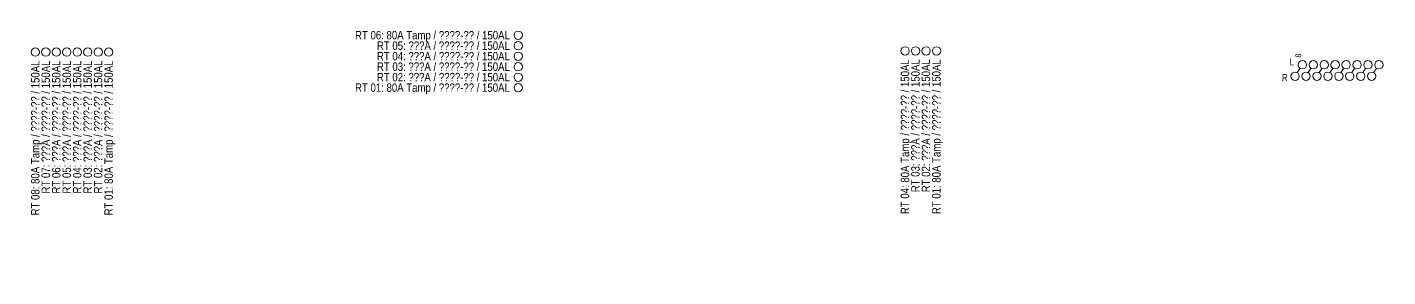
# Model space of a CAD drawing. Extents: x -24 to 1655, y -25 to 61.
# Drawn here: x 393.9 to 556.3, y 25.2 to 55 of the extents above; entities that cross this region are included whole.
import ezdxf
from ezdxf.enums import TextEntityAlignment as Align

# ---------------------------------------------------------------- set-up
doc = ezdxf.new("R2010")
doc.units = 0
doc.header["$MEASUREMENT"] = 0
doc.linetypes.add('DASHED', pattern=[0.75, 0.5, -0.25])
for name, color, linetype, lineweight in [('Aansluiting LS K01', 120, 'DASHED', 0), ('Aansluiting LS K02', 52, 'DASHED', 0), ('Aansluiting LS K03', 5, 'DASHED', 0), ('Aansluiting LS K06', 30, 'DASHED', 0), ('Aansluiting LS K07', 252, 'DASHED', 0), ('Aansluiting LS K08', 244, 'DASHED', 0), ('AANSLUITKAST', 7, 'Continuous', 0)]:
    doc.layers.add(name, color=color, linetype=linetype, lineweight=lineweight)
doc.layers.add('Aansluiting LS K04', color=7, linetype='DASHED', lineweight=0, true_color=0x00f000)
doc.layers.add('Aansluiting LS K05', color=7, linetype='DASHED', lineweight=0, true_color=0xeb00eb)
doc.layers.add('PREVIEW_DESTINATION', color=7, linetype='Continuous')
doc.styles.add('TECHBASE_ARIAL_NOVA_LIGHT', font='ArialNova-Light.ttf')

# ---------------------------------------------------------------- blocks, each defined once
blk = doc.blocks.new('TB_RT 1-8 LS__40955691265E_F9EFD97A_ANL1_RT_BACK1')
at = {"linetype": 'DASHED'}
blk.add_wipeout([(-24.77, 6.05), (2.92, 6.05), (2.92, -4.82), (-24.77, -4.82)], dxfattribs=at)
at = {"layer": 'Aansluiting LS K01', "linetype": 'Continuous'}
blk.add_circle((2.01, -3.67), 0.5, dxfattribs=at)
at = {"layer": 'Aansluiting LS K02', "linetype": 'Continuous'}
blk.add_circle((2.01, -2.42), 0.5, dxfattribs=at)
at = {"layer": 'Aansluiting LS K03', "linetype": 'Continuous'}
blk.add_circle((2.01, -1.17), 0.5, dxfattribs=at)
at = {"layer": 'Aansluiting LS K04', "linetype": 'Continuous'}
blk.add_circle((2.01, 0.08), 0.5, dxfattribs=at)
at = {"layer": 'Aansluiting LS K05', "linetype": 'Continuous'}
blk.add_circle((2.01, 1.33), 0.5, dxfattribs=at)
at = {"layer": 'Aansluiting LS K06', "linetype": 'Continuous'}
blk.add_circle((2.01, 2.58), 0.5, dxfattribs=at)
at = {"layer": 'Aansluiting LS K07', "linetype": 'Continuous'}
blk.add_circle((2.01, 3.83), 0.5, dxfattribs=at)
at = {"layer": 'Aansluiting LS K08', "linetype": 'Continuous'}
blk.add_circle((2.01, 5.08), 0.5, dxfattribs=at)
at = {"layer": 'Aansluiting LS K01', "style": 'TECHBASE_ARIAL_NOVA_LIGHT'}
blk.add_attdef('RT_01:', text='', height=1, dxfattribs=at).set_placement((1.01, -4.16), align=Align.RIGHT)
at = {"layer": 'Aansluiting LS K02', "style": 'TECHBASE_ARIAL_NOVA_LIGHT'}
blk.add_attdef('RT_02:', text='', height=1, dxfattribs=at).set_placement((1.01, -2.91), align=Align.RIGHT)
at = {"layer": 'Aansluiting LS K03', "style": 'TECHBASE_ARIAL_NOVA_LIGHT'}
blk.add_attdef('RT_03:', text='', height=1, dxfattribs=at).set_placement((1.01, -1.66), align=Align.RIGHT)
at = {"layer": 'Aansluiting LS K04', "style": 'TECHBASE_ARIAL_NOVA_LIGHT'}
blk.add_attdef('RT_04:', text='', height=1, dxfattribs=at).set_placement((1.01, -0.41), align=Align.RIGHT)
at = {"layer": 'Aansluiting LS K05', "style": 'TECHBASE_ARIAL_NOVA_LIGHT'}
blk.add_attdef('RT_05:', text='', height=1, dxfattribs=at).set_placement((1.01, 0.84), align=Align.RIGHT)
at = {"layer": 'Aansluiting LS K06', "style": 'TECHBASE_ARIAL_NOVA_LIGHT'}
blk.add_attdef('RT_06:', text='', height=1, dxfattribs=at).set_placement((1.01, 2.09), align=Align.RIGHT)
at = {"layer": 'Aansluiting LS K07', "style": 'TECHBASE_ARIAL_NOVA_LIGHT'}
blk.add_attdef('RT_07:', text='', height=1, dxfattribs=at).set_placement((1.01, 3.34), align=Align.RIGHT)
at = {"layer": 'Aansluiting LS K08', "style": 'TECHBASE_ARIAL_NOVA_LIGHT'}
blk.add_attdef('RT_08:', text='', height=1, dxfattribs=at).set_placement((1.01, 4.59), align=Align.RIGHT)
blk = doc.blocks.new('TB_RT 1-6 LS__40955691265E_C92ADE7D_ANL1_RT_BACK1')
at = {"linetype": 'DASHED'}
blk.add_wipeout([(-24.25, 4.98), (3.44, 4.98), (3.44, -3.39), (-24.25, -3.39)], dxfattribs=at)
at = {"layer": 'Aansluiting LS K01', "linetype": 'Continuous'}
blk.add_circle((2.53, -2.23), 0.5, dxfattribs=at)
at = {"layer": 'Aansluiting LS K02', "linetype": 'Continuous'}
blk.add_circle((2.53, -0.98), 0.5, dxfattribs=at)
at = {"layer": 'Aansluiting LS K03', "linetype": 'Continuous'}
blk.add_circle((2.53, 0.27), 0.5, dxfattribs=at)
at = {"layer": 'Aansluiting LS K04', "linetype": 'Continuous'}
blk.add_circle((2.53, 1.52), 0.5, dxfattribs=at)
at = {"layer": 'Aansluiting LS K05', "linetype": 'Continuous'}
blk.add_circle((2.53, 2.77), 0.5, dxfattribs=at)
at = {"layer": 'Aansluiting LS K06', "linetype": 'Continuous'}
blk.add_circle((2.53, 4.02), 0.5, dxfattribs=at)
at = {"layer": 'Aansluiting LS K01', "style": 'TECHBASE_ARIAL_NOVA_LIGHT'}
blk.add_attdef('RT_01:', text='', height=1, dxfattribs=at).set_placement((1.53, -2.72), align=Align.RIGHT)
at = {"layer": 'Aansluiting LS K02', "style": 'TECHBASE_ARIAL_NOVA_LIGHT'}
blk.add_attdef('RT_02:', text='', height=1, dxfattribs=at).set_placement((1.53, -1.47), align=Align.RIGHT)
at = {"layer": 'Aansluiting LS K03', "style": 'TECHBASE_ARIAL_NOVA_LIGHT'}
blk.add_attdef('RT_03:', text='', height=1, dxfattribs=at).set_placement((1.53, -0.22), align=Align.RIGHT)
at = {"layer": 'Aansluiting LS K04', "style": 'TECHBASE_ARIAL_NOVA_LIGHT'}
blk.add_attdef('RT_04:', text='', height=1, dxfattribs=at).set_placement((1.53, 1.03), align=Align.RIGHT)
at = {"layer": 'Aansluiting LS K05', "style": 'TECHBASE_ARIAL_NOVA_LIGHT'}
blk.add_attdef('RT_05:', text='', height=1, dxfattribs=at).set_placement((1.53, 2.28), align=Align.RIGHT)
at = {"layer": 'Aansluiting LS K06', "style": 'TECHBASE_ARIAL_NOVA_LIGHT'}
blk.add_attdef('RT_06:', text='', height=1, dxfattribs=at).set_placement((1.53, 3.53), align=Align.RIGHT)
blk = doc.blocks.new('TB_RT 1-4 LS__40955691265E_8F8ADB0A_ANL1_RT_BACK1')
at = {"linetype": 'DASHED'}
blk.add_wipeout([(-24.62, 2.29), (3.07, 2.29), (3.07, -3.59), (-24.62, -3.59)], dxfattribs=at)
at = {"layer": 'Aansluiting LS K01', "linetype": 'Continuous'}
blk.add_circle((2.16, -2.44), 0.5, dxfattribs=at)
at = {"layer": 'Aansluiting LS K02', "linetype": 'Continuous'}
blk.add_circle((2.16, -1.19), 0.5, dxfattribs=at)
at = {"layer": 'Aansluiting LS K03', "linetype": 'Continuous'}
blk.add_circle((2.16, 0.06), 0.5, dxfattribs=at)
at = {"layer": 'Aansluiting LS K04', "linetype": 'Continuous'}
blk.add_circle((2.16, 1.31), 0.5, dxfattribs=at)
at = {"layer": 'Aansluiting LS K01', "style": 'TECHBASE_ARIAL_NOVA_LIGHT'}
blk.add_attdef('RT_01:', text='', height=1, dxfattribs=at).set_placement((1.16, -2.92), align=Align.RIGHT)
at = {"layer": 'Aansluiting LS K02', "style": 'TECHBASE_ARIAL_NOVA_LIGHT'}
blk.add_attdef('RT_02:', text='', height=1, dxfattribs=at).set_placement((1.16, -1.67), align=Align.RIGHT)
at = {"layer": 'Aansluiting LS K03', "style": 'TECHBASE_ARIAL_NOVA_LIGHT'}
blk.add_attdef('RT_03:', text='', height=1, dxfattribs=at).set_placement((1.16, -0.42), align=Align.RIGHT)
at = {"layer": 'Aansluiting LS K04', "style": 'TECHBASE_ARIAL_NOVA_LIGHT'}
blk.add_attdef('RT_04:', text='', height=1, dxfattribs=at).set_placement((1.16, 0.83), align=Align.RIGHT)
blk = doc.blocks.new('TB_LS Kast RT 1-8 L-R__40955691265E_1401D99F_ANL1')
at = {"layer": 'AANSLUITKAST'}
for points in [[(-4.53, -0.4), (-4.21, 0.06)], [(-3.23, -0.4), (-2.91, 0.06)], [(-1.93, -0.4), (-1.61, 0.06)], [(-0.62, -0.4), (-0.3, 0.06)], [(0.67, -0.4), (1, 0.07)], [(1.99, -0.4), (2.3, 0.07)], [(3.29, -0.4), (3.61, 0.07)], [(4.59, -0.4), (4.91, 0.07)]]:
    blk.add_lwpolyline(points, dxfattribs=at)
for centre in [(-3.91, 0.5), (-2.61, 0.5), (-1.3, 0.5), (0, 0.5), (1.3, 0.5), (2.61, 0.5), (3.91, 0.5), (5.22, 0.5), (-4.78, -0.87), (-3.48, -0.87), (-2.17, -0.87), (-0.87, -0.87), (0.44, -0.87), (1.74, -0.87), (3.05, -0.87), (4.35, -0.87)]:
    blk.add_circle(centre, 0.5, dxfattribs=at)
at = {"color": 7, "style": 'TECHBASE_ARIAL_NOVA_LIGHT'}
for tag, p in [('RI8', (-4.57, -1.76)), ('RI7', (-3.26, -1.76)), ('RI6', (-1.96, -1.76)), ('RI5', (-0.65, -1.76)), ('RI4', (0.65, -1.76)), ('RI3', (1.96, -1.76)), ('RI2', (3.26, -1.76)), ('RI1', (4.56, -1.76))]:
    blk.add_attdef(tag, text='', height=0.5, rotation=90, dxfattribs=at).set_placement(p, align=Align.RIGHT)
at = {"layer": 'AANSLUITKAST', "attachment_point": 1, "style": 'TECHBASE_ARIAL_NOVA_LIGHT'}
for s, width, gutter_width, insert, char_height, rotation in [('8', 2.0326, 3.46, (-4.75, 1.37), 0.692, 88.7016), ('L', 1.5142, 4.23, (-5.43, 1.28), 0.846, 358.7016), ('R', 1.402, 4.23, (-6.35, -0.6), 0.846, 358.7016)]:
    blk.add_mtext_dynamic_manual_height_columns(s, width=width, gutter_width=gutter_width, heights=[0], dxfattribs=dict(at, insert=insert, char_height=char_height, rotation=rotation))

msp = doc.modelspace()

# ---------------------------------------------------------------- block references
at = {"layer": 'PREVIEW_DESTINATION'}
msp.add_blockref('TB_RT 1-6 LS__40955691265E_C92ADE7D_ANL1_RT_BACK1', (450, 50, 2), dxfattribs=at).add_auto_attribs({'RT_06:': 'RT 06: 80A Tamp / ????-?? / 150AL', 'RT_05:': 'RT 05: ???A / ????-?? / 150AL', 'RT_04:': 'RT 04: ???A / ????-?? / 150AL', 'RT_03:': 'RT 03: ???A / ????-?? / 150AL', 'RT_02:': 'RT 02: ???A / ????-?? / 150AL', 'RT_01:': 'RT 01: 80A Tamp / ????-?? / 150AL'})
at = {"layer": 'PREVIEW_DESTINATION', "rotation": 90.00000000000001}
for name, p, values in [('TB_RT 1-8 LS__40955691265E_F9EFD97A_ANL1_RT_BACK1', (400, 50, 2), {'RT_08:': 'RT 08: 80A Tamp / ????-?? / 150AL', 'RT_07:': 'RT 07: ???A / ????-?? / 150AL', 'RT_06:': 'RT 06: ???A / ????-?? / 150AL', 'RT_05:': 'RT 05: ???A / ????-?? / 150AL', 'RT_04:': 'RT 04: ???A / ????-?? / 150AL', 'RT_03:': 'RT 03: ???A / ????-?? / 150AL', 'RT_02:': 'RT 02: ???A / ????-?? / 150AL', 'RT_01:': 'RT 01: 80A Tamp / ????-?? / 150AL'}), ('TB_RT 1-4 LS__40955691265E_8F8ADB0A_ANL1_RT_BACK1', (500, 50, 2), {'RT_01:': 'RT 01: 80A Tamp / ????-?? / 150AL', 'RT_02:': 'RT 02: ???A / ????-?? / 150AL', 'RT_03:': 'RT 03: ???A / ????-?? / 150AL', 'RT_04:': 'RT 04: 80A Tamp / ????-?? / 150AL'})]:
    msp.add_blockref(name, p, dxfattribs=at).add_auto_attribs(values)
at = {"layer": 'PREVIEW_DESTINATION'}
msp.add_blockref('TB_LS Kast RT 1-8 L-R__40955691265E_1401D99F_ANL1', (550, 50, 2), dxfattribs=at)

doc.saveas('drawing.dxf')
